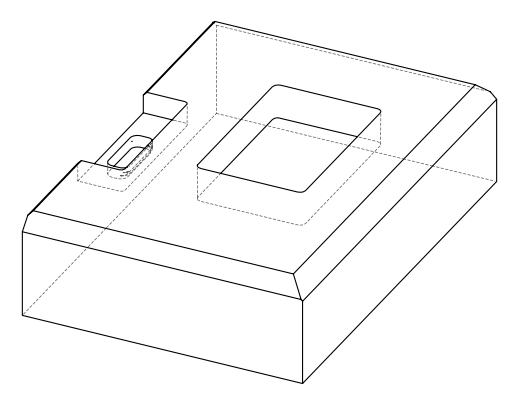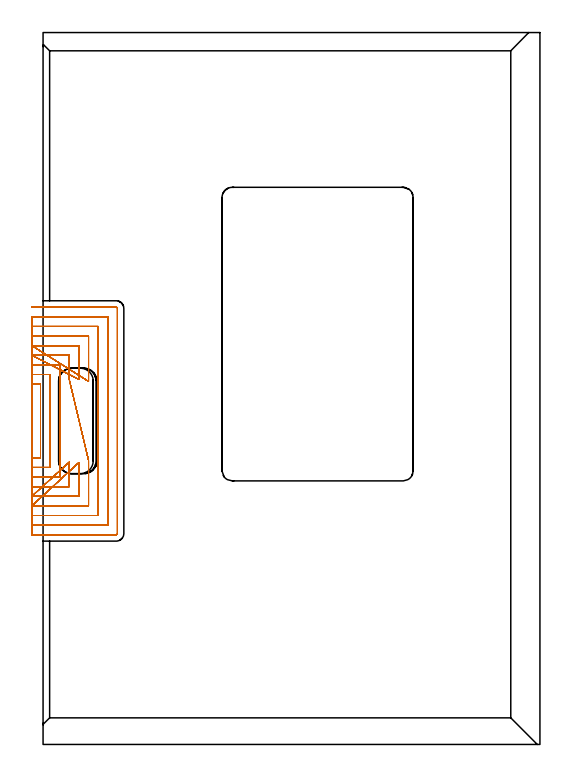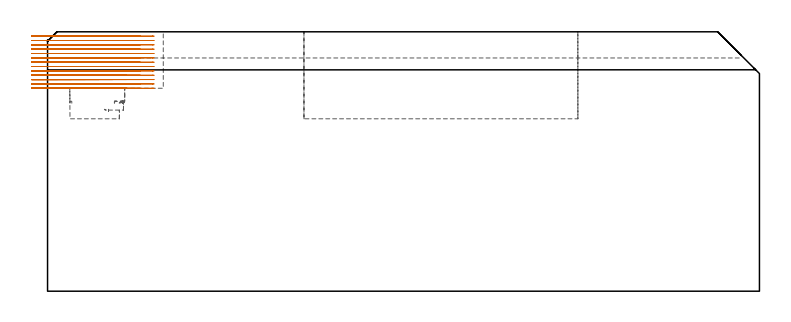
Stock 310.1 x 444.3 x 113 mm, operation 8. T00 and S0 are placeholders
(PLAN: 8 operations, 3 tool changes, 192.9 min)
(1 AREA_MILL | FG_CHAMFER_SURFACE | UGT0205_001 | 1.96 min | 1009 mm3)
(2 AREA_MILL_1 | FG_CHAMFER_SURFACE_1 | UGT0205_001 | 24.53 min | 73560 mm3)
(3 AREA_MILL_2 | FG_CHAMFER_SURFACE_2 | UGT0205_001 | 14.73 min | 40958 mm3)
(4 AREA_MILL_3 | FG_CHAMFER_SURFACE_3 | UGT0205_001 | 2.69 min | 1395 mm3)
(5 AREA_MILL_4 | FG_CHAMFER_SURFACE_4 | UGT0205_001 | 12.03 min | 19168 mm3)
(6 MILL_RECTANGULAR_POCKET | POCKET_RECTANGULAR_STRAIGHT | NXT0201_011 | Follow Part, ap 3, ae 75% | 65.28 min | 827198 mm3)
(7 MILL_RECTANGULAR_POCKET_1 | POCKET_RECTANGULAR_STRAIGHT_1 | UGT0201_010 | Follow Part, ap 4, ae 75% | 3.39 min | 56716 mm3)
(8 MILL_SLOT | SLOT_PARTIAL_RECTANGULAR | NXT0201_009 | Follow Part, ap 2, ae 75% | 68.25 min | 148386 mm3)
(TOOL UGT0205_001 | Chamfer Mill 20 x 3 x 45 deg. | D20 FL50 Z2)
(TOOL NXT0201_011 | ENDMILL 12mm [2P460-1200-NA 1630] | D12 FL38 Z6)
(TOOL UGT0201_010 | End Mill 16 mm | D16 FL22 Z2)
(TOOL NXT0201_009 | ENDMILL 8mm [2P460-0800-NA 1630] | D8 FL26 Z6)
(OP 8 MILL_SLOT)
G17 G21 G94 G90
T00 M6
G54
G17 G0 G90 X-7. Y178.9 S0 M3
G43 Z123. H1
Z111.108
G94 G1 X-4. F250.
X-1.6 F500.
Y224.9
X-4.
X-7. F250.
Y172.9
X-4.
X4.4 F500.
Y230.9
X-4.
X-7. F250.
Y166.9
X-4.
X10.4 F500.
Y236.9
X-4.
X-7. F250.
Y160.9
X-4.
X16.4 F500.
Y173.241
Y176.241 F250.
X-7. Y154.9 F500.
X-4. F250.
X22.4 F500.
Y173.
Y176. F250.
X-7. Y148.9 F500.
X-4. F250.
X28.4 F500.
Y174.221
Y177.221 F250.
X16.4 Y227.554 F500.
Y230.554 F250.
Y242.9 F500.
X-4.
X-7. F250.
X22.4 Y227.8 F500.
Y230.8 F250.
Y248.9 F500.
X-4.
X-7. F250.
X28.4 Y226.566 F500.
Y229.566 F250.
Y254.9 F500.
X-4.
X-7. F250.
Y142.9
X-4.
X34.4 F500.
Y260.9
X-4.
X-7. F250.
Y136.9
X-4.
X40.4 F500.
Y266.9
X-4.
X-7. F250.
Y130.9
X-4.
X45.7 F500.
G3 X46.4 Y131.6 R0.7
G1 Y272.2
G3 X45.7 Y272.9 R0.7
G1 X-4.
X-7. F250.
G0 Y178.9 Z109.215
G1 X-4.
X-1.6 F500.
Y224.9
X-4.
X-7. F250.
Y172.9
X-4.
X4.4 F500.
Y230.9
X-4.
X-7. F250.
Y166.9
X-4.
X10.4 F500.
Y236.9
X-4.
X-7. F250.
Y160.9
X-4.
X16.4 F500.
Y173.241
Y176.241 F250.
X-7. Y154.9 F500.
X-4. F250.
X22.4 F500.
Y173.
Y176. F250.
X-7. Y148.9 F500.
X-4. F250.
X28.4 F500.
Y174.221
Y177.221 F250.
X16.4 Y227.554 F500.
Y230.554 F250.
Y242.9 F500.
X-4.
X-7. F250.
X22.4 Y227.8 F500.
Y230.8 F250.
Y248.9 F500.
X-4.
X-7. F250.
X28.4 Y226.566 F500.
Y229.566 F250.
Y254.9 F500.
X-4.
X-7. F250.
Y142.9
X-4.
X34.4 F500.
Y260.9
X-4.
X-7. F250.
Y136.9
X-4.
X40.4 F500.
Y266.9
X-4.
X-7. F250.
Y130.9
X-4.
X45.7 F500.
G3 X46.4 Y131.6 R0.7
G1 Y272.2
G3 X45.7 Y272.9 R0.7
G1 X-4.
X-7. F250.
G0 Y178.9 Z107.323
G1 X-4.
X-1.6 F500.
Y224.9
X-4.
X-7. F250.
Y172.9
X-4.
X4.4 F500.
Y230.9
X-4.
X-7. F250.
Y166.9
X-4.
X10.4 F500.
Y236.9
X-4.
X-7. F250.
Y160.9
X-4.
X16.4 F500.
Y173.241
Y176.241 F250.
X-7. Y154.9 F500.
X-4. F250.
X22.4 F500.
Y173.
Y176. F250.
X-7. Y148.9 F500.
X-4. F250.
X28.4 F500.
Y174.221
Y177.221 F250.
X16.4 Y227.554 F500.
Y230.554 F250.
Y242.9 F500.
X-4.
X-7. F250.
X22.4 Y227.8 F500.
Y230.8 F250.
Y248.9 F500.
X-4.
X-7. F250.
X28.4 Y226.566 F500.
Y229.566 F250.
Y254.9 F500.
X-4.
X-7. F250.
Y142.9
X-4.
X34.4 F500.
Y260.9
X-4.
X-7. F250.
Y136.9
X-4.
X40.4 F500.
Y266.9
X-4.
X-7. F250.
Y130.9
X-4.
X45.7 F500.
G3 X46.4 Y131.6 R0.7
G1 Y272.2
G3 X45.7 Y272.9 R0.7
G1 X-4.
X-7. F250.
G0 Y178.9 Z105.431
G1 X-4.
X-1.6 F500.
Y224.9
X-4.
X-7. F250.
Y172.9
X-4.
X4.4 F500.
Y230.9
X-4.
X-7. F250.
Y166.9
X-4.
X10.4 F500.
Y236.9
X-4.
X-7. F250.
Y160.9
X-4.
X16.4 F500.
Y173.241
Y176.241 F250.
X-7. Y154.9 F500.
X-4. F250.
X22.4 F500.
Y173.
Y176. F250.
X-7. Y148.9 F500.
X-4. F250.
X28.4 F500.
Y174.221
Y177.221 F250.
X16.4 Y227.554 F500.
Y230.554 F250.
Y242.9 F500.
X-4.
X-7. F250.
X22.4 Y227.8 F500.
Y230.8 F250.
Y248.9 F500.
X-4.
X-7. F250.
X28.4 Y226.566 F500.
Y229.566 F250.
Y254.9 F500.
X-4.
X-7. F250.
Y142.9
X-4.
X34.4 F500.
Y260.9
X-4.
X-7. F250.
Y136.9
X-4.
X40.4 F500.
Y266.9
X-4.
X-7. F250.
Y130.9
X-4.
X45.7 F500.
G3 X46.4 Y131.6 R0.7
G1 Y272.2
G3 X45.7 Y272.9 R0.7
G1 X-4.
X-7. F250.
G0 Y178.9 Z103.538
G1 X-4.
X-1.6 F500.
Y224.9
X-4.
X-7. F250.
Y172.9
X-4.
X4.4 F500.
Y230.9
X-4.
X-7. F250.
Y166.9
X-4.
X10.4 F500.
Y236.9
X-4.
X-7. F250.
Y160.9
X-4.
X16.4 F500.
Y173.241
Y176.241 F250.
X-7. Y154.9 F500.
X-4. F250.
X22.4 F500.
Y173.
Y176. F250.
X-7. Y148.9 F500.
X-4. F250.
X28.4 F500.
Y174.221
Y177.221 F250.
X16.4 Y227.554 F500.
Y230.554 F250.
Y242.9 F500.
X-4.
X-7. F250.
X22.4 Y227.8 F500.
Y230.8 F250.
Y248.9 F500.
X-4.
X-7. F250.
X28.4 Y226.566 F500.
Y229.566 F250.
Y254.9 F500.
X-4.
X-7. F250.
Y142.9
X-4.
X34.4 F500.
Y260.9
X-4.
X-7. F250.
Y136.9
X-4.
X40.4 F500.
Y266.9
X-4.
X-7. F250.
Y130.9
X-4.
X45.7 F500.
G3 X46.4 Y131.6 R0.7
G1 Y272.2
G3 X45.7 Y272.9 R0.7
G1 X-4.
X-7. F250.
G0 Y178.9 Z101.646
G1 X-4.
X-1.6 F500.
Y224.9
X-4.
X-7. F250.
Y172.9
X-4.
X4.4 F500.
Y230.9
X-4.
X-7. F250.
Y166.9
X-4.
X10.4 F500.
Y236.9
X-4.
X-7. F250.
Y160.9
X-4.
X16.4 F500.
Y173.241
Y176.241 F250.
X-7. Y154.9 F500.
X-4. F250.
X22.4 F500.
Y173.
Y176. F250.
X-7. Y148.9 F500.
X-4. F250.
X28.4 F500.
Y174.221
Y177.221 F250.
X16.4 Y227.554 F500.
Y230.554 F250.
Y242.9 F500.
X-4.
X-7. F250.
X22.4 Y227.8 F500.
Y230.8 F250.
Y248.9 F500.
X-4.
X-7. F250.
X28.4 Y226.566 F500.
Y229.566 F250.
Y254.9 F500.
X-4.
X-7. F250.
Y142.9
X-4.
X34.4 F500.
Y260.9
X-4.
X-7. F250.
Y136.9
X-4.
X40.4 F500.
Y266.9
X-4.
X-7. F250.
Y130.9
X-4.
X45.7 F500.
G3 X46.4 Y131.6 R0.7
G1 Y272.2
G3 X45.7 Y272.9 R0.7
G1 X-4.
X-7. F250.
G0 Y178.9 Z99.754
G1 X-4.
X-1.6 F500.
Y224.9
X-4.
X-7. F250.
Y172.9
X-4.
X4.4 F500.
Y230.9
X-4.
X-7. F250.
Y166.9
X-4.
X10.4 F500.
Y236.9
X-4.
X-7. F250.
Y160.9
X-4.
X16.4 F500.
Y173.241
Y176.241 F250.
X-7. Y154.9 F500.
X-4. F250.
X22.4 F500.
Y173.
Y176. F250.
X-7. Y148.9 F500.
X-4. F250.
X28.4 F500.
Y174.221
Y177.221 F250.
X16.4 Y227.554 F500.
Y230.554 F250.
Y242.9 F500.
X-4.
X-7. F250.
X22.4 Y227.8 F500.
Y230.8 F250.
Y248.9 F500.
X-4.
X-7. F250.
X28.4 Y226.565 F500.
Y229.565 F250.
Y254.9 F500.
X-4.
X-7. F250.
Y142.9
X-4.
X34.4 F500.
Y260.9
X-4.
X-7. F250.
Y136.9
X-4.
X40.4 F500.
Y266.9
X-4.
X-7. F250.
Y130.9
X-4.
X45.7 F500.
G3 X46.4 Y131.6 R0.7
G1 Y272.2
G3 X45.7 Y272.9 R0.7
G1 X-4.
X-7. F250.
G0 Y178.9 Z97.862
G1 X-4.
X-1.6 F500.
Y224.9
X-4.
X-7. F250.
Y172.9
X-4.
X4.4 F500.
Y230.9
X-4.
X-7. F250.
Y166.9
X-4.
X10.4 F500.
Y236.9
X-4.
X-7. F250.
Y160.9
X-4.
X16.4 F500.
Y173.241
Y176.241 F250.
X-7. Y154.9 F500.
X-4. F250.
X22.4 F500.
Y173.
Y176. F250.
X-7. Y148.9 F500.
X-4. F250.
X28.4 F500.
Y174.221
Y177.221 F250.
X16.4 Y227.553 F500.
Y230.553 F250.
Y242.9 F500.
X-4.
X-7. F250.
X22.4 Y227.8 F500.
Y230.8 F250.
Y248.9 F500.
X-4.
X-7. F250.
X28.4 Y226.565 F500.
Y229.565 F250.
Y254.9 F500.
X-4.
X-7. F250.
Y142.9
X-4.
X34.4 F500.
Y260.9
X-4.
X-7. F250.
Y136.9
X-4.
X40.4 F500.
Y266.9
X-4.
X-7. F250.
Y130.9
X-4.
X45.7 F500.
G3 X46.4 Y131.6 R0.7
G1 Y272.2
G3 X45.7 Y272.9 R0.7
G1 X-4.
X-7. F250.
G0 Y178.9 Z95.969
G1 X-4.
X-1.6 F500.
Y224.9
X-4.
X-7. F250.
Y172.9
X-4.
X4.4 F500.
Y230.9
X-4.
X-7. F250.
Y166.9
X-4.
X10.4 F500.
Y236.9
X-4.
X-7. F250.
Y160.9
X-4.
X16.4 F500.
Y173.241
Y176.241 F250.
X-7. Y154.9 F500.
X-4. F250.
X22.4 F500.
Y173.
Y176. F250.
X-7. Y148.9 F500.
X-4. F250.
X28.4 F500.
Y174.221
Y177.221 F250.
X16.4 Y227.553 F500.
Y230.553 F250.
Y242.9 F500.
X-4.
X-7. F250.
X22.4 Y227.8 F500.
Y230.8 F250.
Y248.9 F500.
X-4.
X-7. F250.
X28.4 Y226.566 F500.
Y229.566 F250.
Y254.9 F500.
X-4.
X-7. F250.
Y142.9
X-4.
X34.4 F500.
Y260.9
X-4.
X-7. F250.
Y136.9
X-4.
X40.4 F500.
Y266.9
X-4.
X-7. F250.
Y130.9
X-4.
X45.7 F500.
G3 X46.4 Y131.6 R0.7
G1 Y272.2
G3 X45.7 Y272.9 R0.7
G1 X-4.
X-7. F250.
G0 Y178.9 Z94.077
G1 X-4.
X-1.6 F500.
Y224.9
X-4.
X-7. F250.
Y172.9
X-4.
X4.4 F500.
Y230.9
X-4.
X-7. F250.
Y166.9
X-4.
X10.4 F500.
Y236.9
X-4.
X-7. F250.
Y160.9
X-4.
X16.4 F500.
Y173.241
Y176.241 F250.
X-7. Y154.9 F500.
X-4. F250.
X22.4 F500.
Y173.
Y176. F250.
X-7. Y148.9 F500.
X-4. F250.
X28.4 F500.
Y174.221
Y177.221 F250.
X16.4 Y227.55 F500.
Y230.55 F250.
Y242.9 F500.
X-4.
X-7. F250.
X22.4 Y227.8 F500.
Y230.8 F250.
Y248.9 F500.
X-4.
X-7. F250.
X28.4 Y226.566 F500.
Y229.566 F250.
Y254.9 F500.
X-4.
X-7. F250.
Y142.9
X-4.
X34.4 F500.
Y260.9
X-4.
X-7. F250.
Y136.9
X-4.
X40.4 F500.
Y266.9
X-4.
X-7. F250.
Y130.9
X-4.
X45.7 F500.
G3 X46.4 Y131.6 R0.7
G1 Y272.2
G3 X45.7 Y272.9 R0.7
G1 X-4.
X-7. F250.
G0 Y178.9 Z92.185
G1 X-4.
X-1.6 F500.
Y224.9
X-4.
X-7. F250.
Y172.9
X-4.
X4.4 F500.
Y230.9
X-4.
X-7. F250.
Y166.9
X-4.
X10.4 F500.
Y236.9
X-4.
X-7. F250.
Y160.9
X-4.
X16.4 F500.
Y173.241
Y176.241 F250.
X-7. Y154.9 F500.
X-4. F250.
X22.4 F500.
Y173.
Y176. F250.
X-7. Y148.9 F500.
X-4. F250.
X28.4 F500.
Y174.221
Y177.221 F250.
X16.4 Y227.55 F500.
Y230.55 F250.
Y242.9 F500.
X-4.
X-7. F250.
X22.4 Y227.8 F500.
Y230.8 F250.
Y248.9 F500.
X-4.
X-7. F250.
X28.4 Y226.566 F500.
Y229.566 F250.
Y254.9 F500.
X-4.
X-7. F250.
Y142.9
X-4.
X34.4 F500.
Y260.9
X-4.
X-7. F250.
Y136.9
X-4.
X40.4 F500.
Y266.9
X-4.
X-7. F250.
Y130.9
X-4.
X45.7 F500.
G3 X46.4 Y131.6 R0.7
G1 Y272.2
G3 X45.7 Y272.9 R0.7
G1 X-4.
X-7. F250.
G0 Y178.9 Z90.292
G1 X-4.
X-1.6 F500.
Y224.9
X-4.
X-7. F250.
Y172.9
X-4.
X4.4 F500.
Y230.9
X-4.
X-7. F250.
Y166.9
X-4.
X10.4 F500.
Y236.9
X-4.
X-7. F250.
Y160.9
X-4.
X16.4 F500.
Y173.241
Y176.241 F250.
X-7. Y154.9 F500.
X-4. F250.
X22.4 F500.
Y173.
Y176. F250.
X-7. Y148.9 F500.
X-4. F250.
X28.4 F500.
Y174.221
Y177.221 F250.
X16.4 Y227.552 F500.
Y230.552 F250.
Y242.9 F500.
X-4.
X-7. F250.
X22.4 Y227.8 F500.
Y230.8 F250.
Y248.9 F500.
X-4.
X-7. F250.
X28.4 Y226.566 F500.
Y229.566 F250.
Y254.9 F500.
X-4.
X-7. F250.
Y142.9
X-4.
X34.4 F500.
Y260.9
X-4.
X-7. F250.
Y136.9
X-4.
X40.4 F500.
Y266.9
X-4.
X-7. F250.
Y130.9
X-4.
X45.7 F500.
G3 X46.4 Y131.6 R0.7
G1 Y272.2
G3 X45.7 Y272.9 R0.7
G1 X-4.
X-7. F250.
G0 Y178.9 Z88.4
G1 X-4.
X-1.6 F500.
Y224.9
X-4.
X-7. F250.
Y172.9
X-4.
X4.4 F500.
Y230.9
X-4.
X-7. F250.
Y166.9
X-4.
X10.4 F500.
Y236.9
X-4.
X-7. F250.
Y160.9
X-4.
X16.4 F500.
Y173.241
Y176.241 F250.
X-7. Y154.9 F500.
X-4. F250.
X22.4 F500.
Y173.
Y176. F250.
X-7. Y148.9 F500.
X-4. F250.
X28.4 F500.
Y174.221
Y177.221 F250.
X16.4 Y227.557 F500.
Y230.557 F250.
Y242.9 F500.
X-4.
X-7. F250.
X22.4 Y227.8 F500.
Y230.8 F250.
Y248.9 F500.
X-4.
X-7. F250.
X28.4 Y226.566 F500.
Y229.566 F250.
Y254.9 F500.
X-4.
X-7. F250.
Y142.9
X-4.
X34.4 F500.
Y260.9
X-4.
X-7. F250.
Y136.9
X-4.
X40.4 F500.
Y266.9
X-4.
X-7. F250.
Y130.9
X-4.
X45.7 F500.
G3 X46.4 Y131.6 R0.7
G1 Y272.2
G3 X45.7 Y272.9 R0.7
G1 X-4.
X-7. F250.
G0 Z123.
M5
M2
